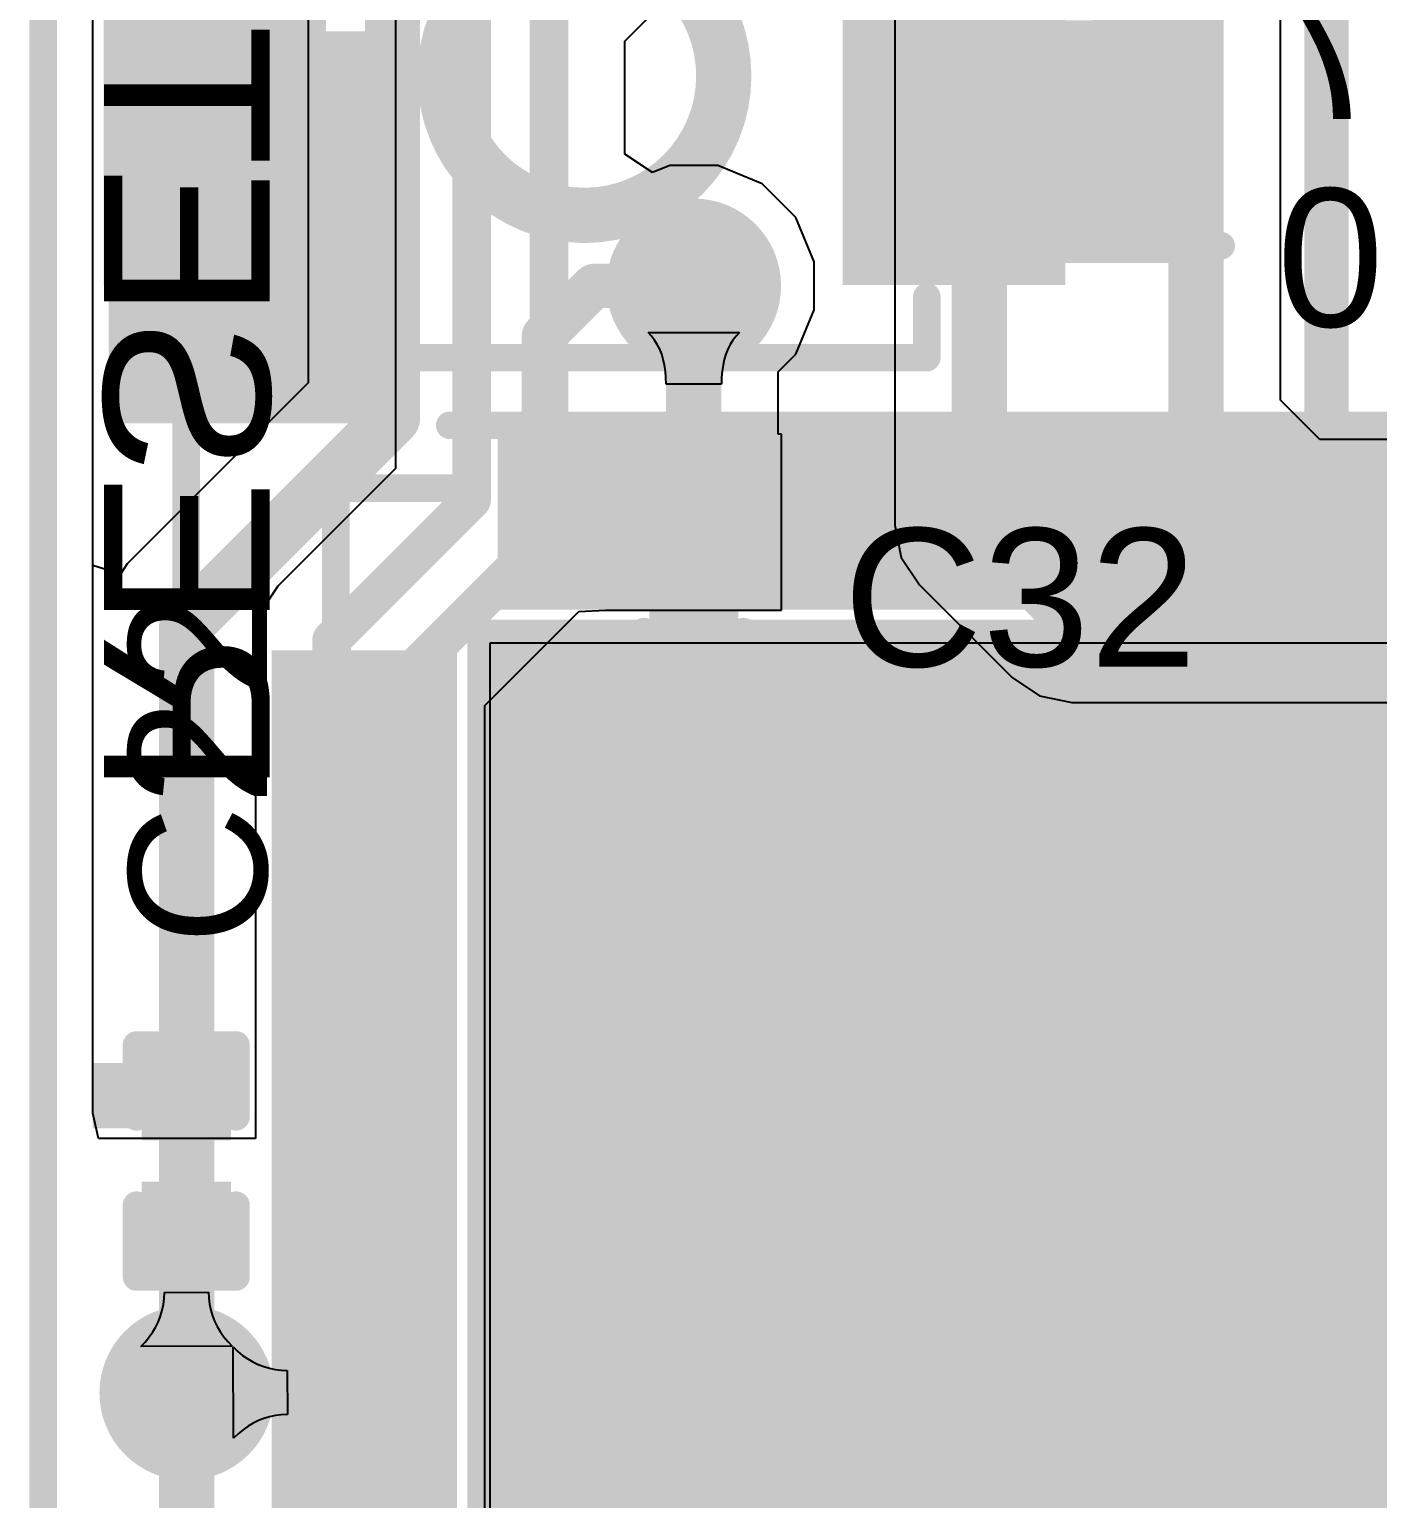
# Model space of a CAD drawing. Header units: millimetres. Extents: x -0.24 to 4.31, y 0 to 2.89.
# Drawn here: x -0.0025 to 0.2416, y 0.4435 to 0.7094 of the extents above; entities that cross this region are included whole.
import ezdxf

# ---------------------------------------------------------------- set-up
doc = ezdxf.new("R2010")
doc.units = ezdxf.units.MM
doc.header["$MEASUREMENT"] = 0
for name, color, linetype in [('BottomLayer', 5, 'Continuous'), ('BottomOverlay', 54, 'Continuous'), ('BottomPaste', 16, 'Continuous'), ('BottomSolder', 6, 'Continuous'), ('Mechanical2', 216, 'Continuous'), ('TopLayer', 1, 'Continuous'), ('TopOverlay', 2, 'Continuous'), ('TopPaste', 8, 'Continuous'), ('TopSolder', 216, 'Continuous'), ('ViaHoleLayer', 16, 'Continuous')]:
    doc.layers.add(name, color=color, linetype=linetype)
doc.styles.add('Arial', font='', dxfattribs={"height": 0.2})
doc.styles.get('Arial').set_extended_font_data('Arial')

# ---------------------------------------------------------------- blocks, each defined once
blk = doc.blocks.new('CAP_0201_1')
at = {"layer": 'TopLayer'}
for points in [[(-0.01772, 0.00591), (-0.00591, 0.00591), (-0.00591, -0.00591), (-0.01772, -0.00591)], [(0.00591, 0.00591), (0.01772, 0.00591), (0.01772, -0.00591), (0.00591, -0.00591)]]:
    blk.add_hatch(color=1, dxfattribs=at).paths.add_polyline_path(points)
at = {"layer": 'TopPaste'}
for points in [[(-0.01772, 0.00591), (-0.00591, 0.00591), (-0.00591, -0.00591), (-0.01772, -0.00591)], [(0.00591, 0.00591), (0.01772, 0.00591), (0.01772, -0.00591), (0.00591, -0.00591)]]:
    blk.add_hatch(color=8, dxfattribs=at).paths.add_polyline_path(points)
at = {"layer": 'TopSolder'}
for points in [[(-0.01988, 0.00807), (-0.00374, 0.00807), (-0.00374, -0.00807), (-0.01988, -0.00807)], [(0.00374, 0.00807), (0.01988, 0.00807), (0.01988, -0.00807), (0.00374, -0.00807)]]:
    blk.add_hatch(color=216, dxfattribs=at).paths.add_polyline_path(points)
at = {"layer": 'TopOverlay', "const_width": 0.005}
for points in [[(-0.021, 0.009), (-0.008, 0.009)], [(-0.021, 0.009), (-0.021, -0.009)], [(0.008, 0.009), (0.021, 0.009)], [(0.021, 0.009), (0.021, -0.009)], [(-0.021, -0.009), (-0.008, -0.009)], [(0.008, -0.009), (0.021, -0.009)]]:
    blk.add_lwpolyline(points, dxfattribs=at)
at = {"layer": 'TopOverlay', "const_width": 0.0025}
for points in [[(-0.02225, 0.009, 1), (-0.01975, 0.009, 1)], [(-0.02225, 0.009, 1), (-0.01975, 0.009, 1)], [(-0.00925, 0.009, 1), (-0.00675, 0.009, 1)], [(0.00675, 0.009, 1), (0.00925, 0.009, 1)], [(0.01975, 0.009, 1), (0.02225, 0.009, 1)], [(0.01975, 0.009, 1), (0.02225, 0.009, 1)], [(-0.02225, -0.009, 1), (-0.01975, -0.009, 1)], [(-0.02225, -0.009, 1), (-0.01975, -0.009, 1)], [(-0.00925, -0.009, 1), (-0.00675, -0.009, 1)], [(0.00675, -0.009, 1), (0.00925, -0.009, 1)], [(0.01975, -0.009, 1), (0.02225, -0.009, 1)], [(0.01975, -0.009, 1), (0.02225, -0.009, 1)]]:
    blk.add_lwpolyline(points, format="xyb", close=True, dxfattribs=at)
blk = doc.blocks.new('QFNWB_56__7_7__B_29')
at = {"layer": 'BottomLayer'}
for points in [[(-0.0437, 0.12205), (-0.0437, 0.14764), (-0.03504, 0.14764), (-0.03504, 0.12205)], [(-0.02795, 0.12205), (-0.02795, 0.14764), (-0.01929, 0.14764), (-0.01929, 0.12205)], [(-0.0122, 0.12205), (-0.0122, 0.14764), (-0.00354, 0.14764), (-0.00354, 0.12205)], [(0.00354, 0.12205), (0.00354, 0.14764), (0.0122, 0.14764), (0.0122, 0.12205)], [(0.01929, 0.12205), (0.01929, 0.14764), (0.02795, 0.14764), (0.02795, 0.12205)], [(0.03504, 0.12205), (0.03504, 0.14764), (0.0437, 0.14764), (0.0437, 0.12205)], [(0.05079, 0.12205), (0.05079, 0.14764), (0.05945, 0.14764), (0.05945, 0.12205)], [(0.06654, 0.12205), (0.06654, 0.14764), (0.0752, 0.14764), (0.0752, 0.12205)], [(0.08228, 0.12205), (0.08228, 0.14764), (0.09094, 0.14764), (0.09094, 0.12205)], [(0.09803, 0.12205), (0.09803, 0.14764), (0.10669, 0.14764), (0.10669, 0.12205)], [(0.1122, 0.1122), (0.1122, -0.1122), (-0.1122, -0.1122), (-0.1122, 0.1122)], [(0.12205, 0.10669), (0.14764, 0.10669), (0.14764, 0.09803), (0.12205, 0.09803)], [(0.12205, 0.09094), (0.14764, 0.09094), (0.14764, 0.08228), (0.12205, 0.08228)], [(0.12205, 0.0752), (0.14764, 0.0752), (0.14764, 0.06654), (0.12205, 0.06654)], [(0.12205, 0.05945), (0.14764, 0.05945), (0.14764, 0.05079), (0.12205, 0.05079)], [(0.12205, 0.0437), (0.14764, 0.0437), (0.14764, 0.03504), (0.12205, 0.03504)], [(0.12205, 0.02795), (0.14764, 0.02795), (0.14764, 0.01929), (0.12205, 0.01929)], [(0.12205, 0.0122), (0.14764, 0.0122), (0.14764, 0.00354), (0.12205, 0.00354)], [(0.12205, -0.00354), (0.14764, -0.00354), (0.14764, -0.0122), (0.12205, -0.0122)], [(0.12205, -0.01929), (0.14764, -0.01929), (0.14764, -0.02795), (0.12205, -0.02795)], [(0.12205, -0.03504), (0.14764, -0.03504), (0.14764, -0.0437), (0.12205, -0.0437)]]:
    blk.add_hatch(color=5, dxfattribs=at).paths.add_polyline_path(points)
at = {"layer": 'BottomPaste'}
for points in [[(-0.0437, 0.12205), (-0.0437, 0.14764), (-0.03504, 0.14764), (-0.03504, 0.12205)], [(-0.02795, 0.12205), (-0.02795, 0.14764), (-0.01929, 0.14764), (-0.01929, 0.12205)], [(-0.0122, 0.12205), (-0.0122, 0.14764), (-0.00354, 0.14764), (-0.00354, 0.12205)], [(0.00354, 0.12205), (0.00354, 0.14764), (0.0122, 0.14764), (0.0122, 0.12205)], [(0.01929, 0.12205), (0.01929, 0.14764), (0.02795, 0.14764), (0.02795, 0.12205)], [(0.03504, 0.12205), (0.03504, 0.14764), (0.0437, 0.14764), (0.0437, 0.12205)], [(0.05079, 0.12205), (0.05079, 0.14764), (0.05945, 0.14764), (0.05945, 0.12205)], [(0.06654, 0.12205), (0.06654, 0.14764), (0.0752, 0.14764), (0.0752, 0.12205)], [(0.08228, 0.12205), (0.08228, 0.14764), (0.09094, 0.14764), (0.09094, 0.12205)], [(0.09803, 0.12205), (0.09803, 0.14764), (0.10669, 0.14764), (0.10669, 0.12205)], [(0.1122, 0.1122), (0.1122, -0.1122), (-0.1122, -0.1122), (-0.1122, 0.1122)], [(0.12205, 0.10669), (0.14764, 0.10669), (0.14764, 0.09803), (0.12205, 0.09803)], [(0.12205, 0.09094), (0.14764, 0.09094), (0.14764, 0.08228), (0.12205, 0.08228)], [(0.12205, 0.0752), (0.14764, 0.0752), (0.14764, 0.06654), (0.12205, 0.06654)], [(0.12205, 0.05945), (0.14764, 0.05945), (0.14764, 0.05079), (0.12205, 0.05079)], [(0.12205, 0.0437), (0.14764, 0.0437), (0.14764, 0.03504), (0.12205, 0.03504)], [(0.12205, 0.02795), (0.14764, 0.02795), (0.14764, 0.01929), (0.12205, 0.01929)], [(0.12205, 0.0122), (0.14764, 0.0122), (0.14764, 0.00354), (0.12205, 0.00354)], [(0.12205, -0.00354), (0.14764, -0.00354), (0.14764, -0.0122), (0.12205, -0.0122)], [(0.12205, -0.01929), (0.14764, -0.01929), (0.14764, -0.02795), (0.12205, -0.02795)], [(0.12205, -0.03504), (0.14764, -0.03504), (0.14764, -0.0437), (0.12205, -0.0437)]]:
    blk.add_hatch(color=16, dxfattribs=at).paths.add_polyline_path(points)
at = {"layer": 'BottomSolder'}
for points in [[(-0.0477, 0.11805), (-0.0477, 0.15164), (-0.03104, 0.15164), (-0.03104, 0.11805)], [(-0.03195, 0.11805), (-0.03195, 0.15164), (-0.01529, 0.15164), (-0.01529, 0.11805)], [(-0.0162, 0.11805), (-0.0162, 0.15164), (0.00046, 0.15164), (0.00046, 0.11805)], [(-0.00046, 0.11805), (-0.00046, 0.15164), (0.0162, 0.15164), (0.0162, 0.11805)], [(0.01529, 0.11805), (0.01529, 0.15164), (0.03195, 0.15164), (0.03195, 0.11805)], [(0.03104, 0.11805), (0.03104, 0.15164), (0.0477, 0.15164), (0.0477, 0.11805)], [(0.04679, 0.11805), (0.04679, 0.15164), (0.06345, 0.15164), (0.06345, 0.11805)], [(0.06254, 0.11805), (0.06254, 0.15164), (0.0792, 0.15164), (0.0792, 0.11805)], [(0.07828, 0.11805), (0.07828, 0.15164), (0.09494, 0.15164), (0.09494, 0.11805)], [(0.09403, 0.11805), (0.09403, 0.15164), (0.11069, 0.15164), (0.11069, 0.11805)], [(0.1162, 0.1162), (0.1162, -0.1162), (-0.1162, -0.1162), (-0.1162, 0.1162)], [(0.11805, 0.11069), (0.15164, 0.11069), (0.15164, 0.09403), (0.11805, 0.09403)], [(0.11805, 0.09494), (0.15164, 0.09494), (0.15164, 0.07828), (0.11805, 0.07828)], [(0.11805, 0.0792), (0.15164, 0.0792), (0.15164, 0.06254), (0.11805, 0.06254)], [(0.11805, 0.06345), (0.15164, 0.06345), (0.15164, 0.04679), (0.11805, 0.04679)], [(0.11805, 0.0477), (0.15164, 0.0477), (0.15164, 0.03104), (0.11805, 0.03104)], [(0.11805, 0.03195), (0.15164, 0.03195), (0.15164, 0.01529), (0.11805, 0.01529)], [(0.11805, 0.0162), (0.15164, 0.0162), (0.15164, -0.00046), (0.11805, -0.00046)], [(0.11805, 0.00046), (0.15164, 0.00046), (0.15164, -0.0162), (0.11805, -0.0162)], [(0.11805, -0.01529), (0.15164, -0.01529), (0.15164, -0.03195), (0.11805, -0.03195)], [(0.11805, -0.03104), (0.15164, -0.03104), (0.15164, -0.0477), (0.11805, -0.0477)], [(0.11805, -0.04679), (0.15164, -0.04679), (0.15164, -0.06345), (0.11805, -0.06345)]]:
    blk.add_hatch(color=6, dxfattribs=at).paths.add_polyline_path(points)
at = {"layer": 'BottomOverlay', "const_width": 0.005}
for points in [[(0.115, 0.14), (0.14, 0.14)], [(0.14, 0.14), (0.14, 0.116)]]:
    blk.add_lwpolyline(points, dxfattribs=at)
at = {"layer": 'BottomOverlay', "const_width": 0.0025}
for points in [[(0.11375, 0.14, 1), (0.11625, 0.14, 1)], [(0.13875, 0.14, 1), (0.14125, 0.14, 1)], [(0.13875, 0.14, 1), (0.14125, 0.14, 1)], [(0.13875, 0.116, 1), (0.14125, 0.116, 1)]]:
    blk.add_lwpolyline(points, format="xyb", close=True, dxfattribs=at)
blk = doc.blocks.new('B3U_1000P_B_39')
at = {"layer": 'BottomLayer'}
for points in [[(-0.08307, 0.03386), (-0.05079, 0.03386), (-0.05079, -0.03386), (-0.08307, -0.03386)], [(0.05079, 0.03386), (0.08307, 0.03386), (0.08307, -0.03386), (0.05079, -0.03386)]]:
    blk.add_hatch(color=5, dxfattribs=at).paths.add_polyline_path(points)
at = {"layer": 'BottomPaste'}
for points in [[(-0.08307, 0.03386), (-0.05079, 0.03386), (-0.05079, -0.03386), (-0.08307, -0.03386)], [(0.05079, 0.03386), (0.08307, 0.03386), (0.08307, -0.03386), (0.05079, -0.03386)]]:
    blk.add_hatch(color=16, dxfattribs=at).paths.add_polyline_path(points)
at = {"layer": 'BottomSolder'}
for points in [[(-0.08707, 0.03786), (-0.04679, 0.03786), (-0.04679, -0.03786), (-0.08707, -0.03786)], [(0.04679, 0.03786), (0.08707, 0.03786), (0.08707, -0.03786), (0.04679, -0.03786)]]:
    blk.add_hatch(color=6, dxfattribs=at).paths.add_polyline_path(points)
at = {"layer": 'BottomOverlay', "const_width": 0.005}
for points in [[(-0.062, 0.051), (0.062, 0.051)], [(-0.062, 0.04), (-0.062, 0.051)], [(0.062, 0.04), (0.062, 0.051)], [(-0.062, -0.051), (-0.062, -0.04)], [(0.062, -0.051), (0.062, -0.04)], [(-0.062, -0.051), (0.062, -0.051)]]:
    blk.add_lwpolyline(points, dxfattribs=at)
at = {"layer": 'BottomOverlay'}
for points, const_width in [([(-0.06325, 0.051, 1), (-0.06075, 0.051, 1)], 0.0025), ([(-0.06325, 0.051, 1), (-0.06075, 0.051, 1)], 0.0025), ([(0.06075, 0.051, 1), (0.06325, 0.051, 1)], 0.0025), ([(0.06075, 0.051, 1), (0.06325, 0.051, 1)], 0.0025), ([(-0.06325, 0.04, 1), (-0.06075, 0.04, 1)], 0.0025), ([(0.06075, 0.04, 1), (0.06325, 0.04, 1)], 0.0025), ([(0.02524, 0, 1), (-0.02524, 0, 1)], 0.01), ([(-0.02774, 0, 1), (-0.02274, 0, 1)], 0.005), ([(0.02274, 0, 1), (0.02774, 0, 1)], 0.005), ([(-0.06325, -0.04, 1), (-0.06075, -0.04, 1)], 0.0025), ([(0.06075, -0.04, 1), (0.06325, -0.04, 1)], 0.0025), ([(-0.06325, -0.051, 1), (-0.06075, -0.051, 1)], 0.0025), ([(-0.06325, -0.051, 1), (-0.06075, -0.051, 1)], 0.0025), ([(0.06075, -0.051, 1), (0.06325, -0.051, 1)], 0.0025), ([(0.06075, -0.051, 1), (0.06325, -0.051, 1)], 0.0025)]:
    blk.add_lwpolyline(points, format="xyb", close=True, dxfattribs=dict(at, const_width=const_width))
blk = doc.blocks.new('V________T______57')
at = {"layer": 'TopLayer'}
blk.add_hatch(color=1, dxfattribs=at).paths.add_polyline_path([(0.12598, 0.0812), (0.17323, 0.0812), (0.17323, 0.01821), (0.12598, 0.01821)])
at = {"layer": 'TopPaste'}
blk.add_hatch(color=8, dxfattribs=at).paths.add_polyline_path([(0.12598, 0.0812), (0.17323, 0.0812), (0.17323, 0.01821), (0.12598, 0.01821)])
at = {"layer": 'TopSolder'}
blk.add_hatch(color=216, dxfattribs=at).paths.add_polyline_path([(0.12198, 0.0852), (0.17723, 0.0852), (0.17723, 0.01421), (0.12198, 0.01421)])
at = {"layer": 'TopOverlay', "const_width": 0.005}
blk.add_lwpolyline([(0.11544, 0.08556), (-0.11356, 0.08556)], dxfattribs=at)
at = {"layer": 'TopOverlay', "const_width": 0.0025}
blk.add_lwpolyline([(0.11419, 0.08556, 1), (0.11669, 0.08556, 1)], format="xyb", close=True, dxfattribs=at)
blk = doc.blocks.new('CAP_0201_64')
at = {"layer": 'TopLayer'}
for points in [[(-0.01772, 0.00591), (-0.00591, 0.00591), (-0.00591, -0.00591), (-0.01772, -0.00591)], [(0.00591, 0.00591), (0.01772, 0.00591), (0.01772, -0.00591), (0.00591, -0.00591)]]:
    blk.add_hatch(color=1, dxfattribs=at).paths.add_polyline_path(points)
at = {"layer": 'TopPaste'}
for points in [[(-0.01772, 0.00591), (-0.00591, 0.00591), (-0.00591, -0.00591), (-0.01772, -0.00591)], [(0.00591, 0.00591), (0.01772, 0.00591), (0.01772, -0.00591), (0.00591, -0.00591)]]:
    blk.add_hatch(color=8, dxfattribs=at).paths.add_polyline_path(points)
at = {"layer": 'TopSolder'}
for points in [[(-0.01988, 0.00807), (-0.00374, 0.00807), (-0.00374, -0.00807), (-0.01988, -0.00807)], [(0.00374, 0.00807), (0.01988, 0.00807), (0.01988, -0.00807), (0.00374, -0.00807)]]:
    blk.add_hatch(color=216, dxfattribs=at).paths.add_polyline_path(points)
at = {"layer": 'TopOverlay', "const_width": 0.005}
for points in [[(-0.021, -0.009), (-0.021, 0.009)], [(-0.008, 0.009), (-0.021, 0.009)], [(0.021, 0.009), (0.008, 0.009)], [(0.021, -0.009), (0.021, 0.009)], [(-0.008, -0.009), (-0.021, -0.009)], [(0.021, -0.009), (0.008, -0.009)]]:
    blk.add_lwpolyline(points, dxfattribs=at)
at = {"layer": 'TopOverlay', "const_width": 0.0025}
for points in [[(-0.02225, 0.009, 1), (-0.01975, 0.009, 1)], [(-0.02225, 0.009, 1), (-0.01975, 0.009, 1)], [(-0.00925, 0.009, 1), (-0.00675, 0.009, 1)], [(0.00675, 0.009, 1), (0.00925, 0.009, 1)], [(0.01975, 0.009, 1), (0.02225, 0.009, 1)], [(0.01975, 0.009, 1), (0.02225, 0.009, 1)], [(-0.02225, -0.009, 1), (-0.01975, -0.009, 1)], [(-0.02225, -0.009, 1), (-0.01975, -0.009, 1)], [(-0.00925, -0.009, 1), (-0.00675, -0.009, 1)], [(0.00675, -0.009, 1), (0.00925, -0.009, 1)], [(0.01975, -0.009, 1), (0.02225, -0.009, 1)], [(0.01975, -0.009, 1), (0.02225, -0.009, 1)]]:
    blk.add_lwpolyline(points, format="xyb", close=True, dxfattribs=at)
blk = doc.blocks.new('CAP_0201_B_65')
at = {"layer": 'BottomLayer'}
for points in [[(-0.01772, 0.00591), (-0.00591, 0.00591), (-0.00591, -0.00591), (-0.01772, -0.00591)], [(0.00591, 0.00591), (0.01772, 0.00591), (0.01772, -0.00591), (0.00591, -0.00591)]]:
    blk.add_hatch(color=5, dxfattribs=at).paths.add_polyline_path(points)
at = {"layer": 'BottomPaste'}
for points in [[(-0.01772, 0.00591), (-0.00591, 0.00591), (-0.00591, -0.00591), (-0.01772, -0.00591)], [(0.00591, 0.00591), (0.01772, 0.00591), (0.01772, -0.00591), (0.00591, -0.00591)]]:
    blk.add_hatch(color=16, dxfattribs=at).paths.add_polyline_path(points)
at = {"layer": 'BottomSolder'}
for points in [[(-0.01988, 0.00807), (-0.00374, 0.00807), (-0.00374, -0.00807), (-0.01988, -0.00807)], [(0.00374, 0.00807), (0.01988, 0.00807), (0.01988, -0.00807), (0.00374, -0.00807)]]:
    blk.add_hatch(color=6, dxfattribs=at).paths.add_polyline_path(points)
at = {"layer": 'BottomOverlay', "const_width": 0.005}
for points in [[(-0.008, 0.009), (-0.021, 0.009)], [(-0.021, -0.009), (-0.021, 0.009)], [(0.021, 0.009), (0.008, 0.009)], [(0.021, -0.009), (0.021, 0.009)], [(-0.008, -0.009), (-0.021, -0.009)], [(0.021, -0.009), (0.008, -0.009)]]:
    blk.add_lwpolyline(points, dxfattribs=at)
at = {"layer": 'BottomOverlay', "const_width": 0.0025}
for points in [[(-0.02225, 0.009, 1), (-0.01975, 0.009, 1)], [(-0.02225, 0.009, 1), (-0.01975, 0.009, 1)], [(-0.00925, 0.009, 1), (-0.00675, 0.009, 1)], [(0.00675, 0.009, 1), (0.00925, 0.009, 1)], [(0.01975, 0.009, 1), (0.02225, 0.009, 1)], [(0.01975, 0.009, 1), (0.02225, 0.009, 1)], [(-0.02225, -0.009, 1), (-0.01975, -0.009, 1)], [(-0.02225, -0.009, 1), (-0.01975, -0.009, 1)], [(-0.00925, -0.009, 1), (-0.00675, -0.009, 1)], [(0.00675, -0.009, 1), (0.00925, -0.009, 1)], [(0.01975, -0.009, 1), (0.02225, -0.009, 1)], [(0.01975, -0.009, 1), (0.02225, -0.009, 1)]]:
    blk.add_lwpolyline(points, format="xyb", close=True, dxfattribs=at)

msp = doc.modelspace()

# ---------------------------------------------------------------- hatches: boundary and pattern name
at = {"layer": 'BottomLayer'}
msp.add_hatch(color=5, dxfattribs=at).paths.add_polyline_path([(0.14879, 0.66714), (0.20635, 0.66714), (0.20635, 0.71109), (0.14879, 0.71109)])
h = msp.add_hatch(color=5, dxfattribs=at)
edge = h.paths.add_edge_path()
edge.add_arc((0.1178, 0.663), 0.01181, 0, 360)
h = msp.add_hatch(color=5, dxfattribs=at)
edge = h.paths.add_edge_path()
edge.add_arc((0.12473, 0.557), 0.01181, 0, 360)
h = msp.add_hatch(color=5, dxfattribs=at)
edge = h.paths.add_edge_path()
edge.add_arc((0.17112, 0.557), 0.01181, 0, 360)
h = msp.add_hatch(color=5, dxfattribs=at)
edge = h.paths.add_edge_path()
edge.add_arc((0.21752, 0.557), 0.01181, 0, 360)
h = msp.add_hatch(color=5, dxfattribs=at)
edge = h.paths.add_edge_path()
edge.add_arc((0.12473, 0.511), 0.01181, 0, 360)
h = msp.add_hatch(color=5, dxfattribs=at)
edge = h.paths.add_edge_path()
edge.add_arc((0.17112, 0.511), 0.01181, 0, 360)
h = msp.add_hatch(color=5, dxfattribs=at)
edge = h.paths.add_edge_path()
edge.add_arc((0.21752, 0.511), 0.01181, 0, 360)
h = msp.add_hatch(color=5, dxfattribs=at)
edge = h.paths.add_edge_path()
edge.add_arc((0.12473, 0.465), 0.01181, 0, 360)
h = msp.add_hatch(color=5, dxfattribs=at)
edge = h.paths.add_edge_path()
edge.add_arc((0.17112, 0.465), 0.01181, 0, 360)
h = msp.add_hatch(color=5, dxfattribs=at)
edge = h.paths.add_edge_path()
edge.add_arc((0.21752, 0.465), 0.01181, 0, 360)
h = msp.add_hatch(color=5, dxfattribs=at)
edge = h.paths.add_edge_path()
edge.add_arc((0.026, 0.4626), 0.01181, 0, 360)
at = {"layer": 'BottomSolder'}
h = msp.add_hatch(color=6, dxfattribs=at)
edge = h.paths.add_edge_path()
edge.add_arc((0.1178, 0.663), 0.01581, 0, 360)
h = msp.add_hatch(color=6, dxfattribs=at)
edge = h.paths.add_edge_path()
edge.add_arc((0.12473, 0.557), 0.01581, 0, 360)
h = msp.add_hatch(color=6, dxfattribs=at)
edge = h.paths.add_edge_path()
edge.add_arc((0.17112, 0.557), 0.01581, 0, 360)
h = msp.add_hatch(color=6, dxfattribs=at)
edge = h.paths.add_edge_path()
edge.add_arc((0.21752, 0.557), 0.01581, 0, 360)
h = msp.add_hatch(color=6, dxfattribs=at)
edge = h.paths.add_edge_path()
edge.add_arc((0.12473, 0.511), 0.01581, 0, 360)
h = msp.add_hatch(color=6, dxfattribs=at)
edge = h.paths.add_edge_path()
edge.add_arc((0.17112, 0.511), 0.01581, 0, 360)
h = msp.add_hatch(color=6, dxfattribs=at)
edge = h.paths.add_edge_path()
edge.add_arc((0.21752, 0.511), 0.01581, 0, 360)
h = msp.add_hatch(color=6, dxfattribs=at)
edge = h.paths.add_edge_path()
edge.add_arc((0.12473, 0.465), 0.01581, 0, 360)
h = msp.add_hatch(color=6, dxfattribs=at)
edge = h.paths.add_edge_path()
edge.add_arc((0.17112, 0.465), 0.01581, 0, 360)
h = msp.add_hatch(color=6, dxfattribs=at)
edge = h.paths.add_edge_path()
edge.add_arc((0.21752, 0.465), 0.01581, 0, 360)
h = msp.add_hatch(color=6, dxfattribs=at)
edge = h.paths.add_edge_path()
edge.add_arc((0.026, 0.4626), 0.01581, 0, 360)
at = {"layer": 'TopLayer'}
h = msp.add_hatch(color=1, dxfattribs=at)
edge = h.paths.add_edge_path()
edge.add_arc((0.1178, 0.663), 0.01181, 0, 360)
for points in [[(0.1119, 0.571), (0.12371, 0.571), (0.12371, 0.6025), (0.1119, 0.6025)], [(0.1, 0.391), (0.288, 0.391), (0.288, 0.58), (0.1, 0.58)], [(0.00894, 0.51049), (0.03337, 0.51049), (0.03337, 0.5223), (0.00894, 0.5223)]]:
    msp.add_hatch(color=1, dxfattribs=at).paths.add_polyline_path(points)
h = msp.add_hatch(color=1, dxfattribs=at)
edge = h.paths.add_edge_path()
edge.add_arc((0.12473, 0.557), 0.01181, 0, 360)
h = msp.add_hatch(color=1, dxfattribs=at)
edge = h.paths.add_edge_path()
edge.add_arc((0.17112, 0.557), 0.01181, 0, 360)
h = msp.add_hatch(color=1, dxfattribs=at)
edge = h.paths.add_edge_path()
edge.add_arc((0.21752, 0.557), 0.01181, 0, 360)
h = msp.add_hatch(color=1, dxfattribs=at)
edge = h.paths.add_edge_path()
edge.add_arc((0.12473, 0.511), 0.01181, 0, 360)
h = msp.add_hatch(color=1, dxfattribs=at)
edge = h.paths.add_edge_path()
edge.add_arc((0.17112, 0.511), 0.01181, 0, 360)
h = msp.add_hatch(color=1, dxfattribs=at)
edge = h.paths.add_edge_path()
edge.add_arc((0.21752, 0.511), 0.01181, 0, 360)
h = msp.add_hatch(color=1, dxfattribs=at)
edge = h.paths.add_edge_path()
edge.add_arc((0.12473, 0.465), 0.01181, 0, 360)
h = msp.add_hatch(color=1, dxfattribs=at)
edge = h.paths.add_edge_path()
edge.add_arc((0.17112, 0.465), 0.01181, 0, 360)
h = msp.add_hatch(color=1, dxfattribs=at)
edge = h.paths.add_edge_path()
edge.add_arc((0.21752, 0.465), 0.01181, 0, 360)
h = msp.add_hatch(color=1, dxfattribs=at)
edge = h.paths.add_edge_path()
edge.add_arc((0.026, 0.4626), 0.01181, 0, 360)
at = {"layer": 'TopSolder'}
h = msp.add_hatch(color=216, dxfattribs=at)
edge = h.paths.add_edge_path()
edge.add_arc((0.1178, 0.663), 0.01581, 0, 360)
h = msp.add_hatch(color=216, dxfattribs=at)
edge = h.paths.add_edge_path()
edge.add_arc((0.12473, 0.557), 0.01581, 0, 360)
h = msp.add_hatch(color=216, dxfattribs=at)
edge = h.paths.add_edge_path()
edge.add_arc((0.17112, 0.557), 0.01581, 0, 360)
h = msp.add_hatch(color=216, dxfattribs=at)
edge = h.paths.add_edge_path()
edge.add_arc((0.21752, 0.557), 0.01581, 0, 360)
h = msp.add_hatch(color=216, dxfattribs=at)
edge = h.paths.add_edge_path()
edge.add_arc((0.12473, 0.511), 0.01581, 0, 360)
h = msp.add_hatch(color=216, dxfattribs=at)
edge = h.paths.add_edge_path()
edge.add_arc((0.17112, 0.511), 0.01581, 0, 360)
h = msp.add_hatch(color=216, dxfattribs=at)
edge = h.paths.add_edge_path()
edge.add_arc((0.21752, 0.511), 0.01581, 0, 360)
h = msp.add_hatch(color=216, dxfattribs=at)
edge = h.paths.add_edge_path()
edge.add_arc((0.12473, 0.465), 0.01581, 0, 360)
h = msp.add_hatch(color=216, dxfattribs=at)
edge = h.paths.add_edge_path()
edge.add_arc((0.17112, 0.465), 0.01581, 0, 360)
h = msp.add_hatch(color=216, dxfattribs=at)
edge = h.paths.add_edge_path()
edge.add_arc((0.21752, 0.465), 0.01581, 0, 360)
h = msp.add_hatch(color=216, dxfattribs=at)
edge = h.paths.add_edge_path()
edge.add_arc((0.026, 0.4626), 0.01581, 0, 360)
at = {"layer": 'ViaHoleLayer'}
h = msp.add_hatch(color=16, dxfattribs=at)
edge = h.paths.add_edge_path()
edge.add_arc((0.1178, 0.663), 0.00591, 0, 360)
h = msp.add_hatch(color=16, dxfattribs=at)
edge = h.paths.add_edge_path()
edge.add_arc((0.12473, 0.557), 0.00591, 0, 360)
h = msp.add_hatch(color=16, dxfattribs=at)
edge = h.paths.add_edge_path()
edge.add_arc((0.17112, 0.557), 0.00591, 0, 360)
h = msp.add_hatch(color=16, dxfattribs=at)
edge = h.paths.add_edge_path()
edge.add_arc((0.21752, 0.557), 0.00591, 0, 360)
h = msp.add_hatch(color=16, dxfattribs=at)
edge = h.paths.add_edge_path()
edge.add_arc((0.12473, 0.511), 0.00591, 0, 360)
h = msp.add_hatch(color=16, dxfattribs=at)
edge = h.paths.add_edge_path()
edge.add_arc((0.17112, 0.511), 0.00591, 0, 360)
h = msp.add_hatch(color=16, dxfattribs=at)
edge = h.paths.add_edge_path()
edge.add_arc((0.21752, 0.511), 0.00591, 0, 360)
h = msp.add_hatch(color=16, dxfattribs=at)
edge = h.paths.add_edge_path()
edge.add_arc((0.12473, 0.465), 0.00591, 0, 360)
h = msp.add_hatch(color=16, dxfattribs=at)
edge = h.paths.add_edge_path()
edge.add_arc((0.17112, 0.465), 0.00591, 0, 360)
h = msp.add_hatch(color=16, dxfattribs=at)
edge = h.paths.add_edge_path()
edge.add_arc((0.21752, 0.465), 0.00591, 0, 360)
h = msp.add_hatch(color=16, dxfattribs=at)
edge = h.paths.add_edge_path()
edge.add_arc((0.026, 0.4626), 0.00591, 0, 360)

# ---------------------------------------------------------------- linework, layer by layer
at = {"layer": 'BottomLayer'}
for p, q in [((0.00897, 0.61236), (0.00897, 0.87393)), ((0.04797, 0.87393), (0.04797, 0.64544)), ((0.04797, 0.64544), (0.01519, 0.61266)), ((0.01397, 0.61084), (0.00897, 0.61236)), ((0.01519, 0.61266), (0.01397, 0.61084)), ((0.08095, 0.57439), (0.08095, 0.59841)), ((0.08095, 0.59841), (0.30505, 0.59841)), ((0.08095, 0.55865), (0.08095, 0.57439)), ((0.08095, 0.5429), (0.08095, 0.55865)), ((0.08095, 0.52715), (0.08095, 0.5429)), ((0.08095, 0.5114), (0.08095, 0.52715)), ((0.08095, 0.49565), (0.08095, 0.5114)), ((0.08095, 0.47991), (0.08095, 0.49565)), ((0.08095, 0.46416), (0.08095, 0.47991)), ((0.03448, 0.45438), (0.03438, 0.47092)), ((0.03438, 0.47092), (0.03524, 0.47011)), ((0.03524, 0.47011), (0.03612, 0.46939)), ((0.03612, 0.46939), (0.03704, 0.46875)), ((0.03704, 0.46875), (0.03797, 0.4682)), ((0.03797, 0.4682), (0.03894, 0.46773)), ((0.03894, 0.46773), (0.03993, 0.46735)), ((0.03993, 0.46735), (0.04095, 0.46705)), ((0.04095, 0.46705), (0.042, 0.46684)), ((0.042, 0.46684), (0.04307, 0.46671)), ((0.04307, 0.46671), (0.04417, 0.46667)), ((0.04417, 0.46667), (0.04423, 0.45867)), ((0.08095, 0.44841), (0.08095, 0.46416)), ((0.039, 0.4576), (0.03804, 0.45713)), ((0.03998, 0.45798), (0.039, 0.4576)), ((0.041, 0.45828), (0.03998, 0.45798)), ((0.04205, 0.4585), (0.041, 0.45828)), ((0.04312, 0.45863), (0.04205, 0.4585)), ((0.04423, 0.45867), (0.04312, 0.45863)), ((0.03533, 0.4552), (0.03448, 0.45438)), ((0.0362, 0.45593), (0.03533, 0.4552)), ((0.03711, 0.45657), (0.0362, 0.45593)), ((0.03804, 0.45713), (0.03711, 0.45657)), ((0.08095, 0.43266), (0.08095, 0.44841))]:
    msp.add_line(p, q, dxfattribs=at)
for points, const_width in [([(0.06326, 0.63911), (0.06326, 0.89574)], 0.01), ([(0.23237, 0.62121), (0.23237, 0.77623)], 0.008), ([(0.09064, 0.6539), (0.09974, 0.663)], 0.008), ([(0.09974, 0.663), (0.1178, 0.663)], 0.008), ([(0.09064, 0.62121), (0.09064, 0.6539)], 0.008), ([(0.026, 0.60184), (0.06326, 0.63911)], 0.01), ([(0.026, 0.46267), (0.026, 0.60184)], 0.01), ([(0.1074, 0.57196), (0.11877, 0.57196)], 0.008), ([(0.026, 0.4626), (0.026, 0.46267)], 0.01), ([(0.026, 0.31831), (0.026, 0.4626)], 0.01), ([(0.026, 0.46267), (0.05809, 0.46267)], 0.008)]:
    msp.add_lwpolyline(points, dxfattribs=dict(at, const_width=const_width))
for points, const_width in [([(0.09774, 0.663, 1), (0.10174, 0.663, 1)], 0.004), ([(0.09774, 0.663, 1), (0.10174, 0.663, 1)], 0.004), ([(0.1158, 0.663, 1), (0.1198, 0.663, 1)], 0.004), ([(0.08864, 0.6539, 1), (0.09264, 0.6539, 1)], 0.004), ([(0.08864, 0.6539, 1), (0.09264, 0.6539, 1)], 0.004), ([(0.06076, 0.63911, 1), (0.06576, 0.63911, 1)], 0.005), ([(0.06076, 0.63911, 1), (0.06576, 0.63911, 1)], 0.005), ([(0.08864, 0.62121, 1), (0.09264, 0.62121, 1)], 0.004), ([(0.23037, 0.62121, 1), (0.23437, 0.62121, 1)], 0.004), ([(0.0235, 0.60184, 1), (0.0285, 0.60184, 1)], 0.005), ([(0.0235, 0.60184, 1), (0.0285, 0.60184, 1)], 0.005), ([(0.1054, 0.57196, 1), (0.1094, 0.57196, 1)], 0.004), ([(0.11677, 0.57196, 1), (0.12077, 0.57196, 1)], 0.004), ([(0.0235, 0.46267, 1), (0.0285, 0.46267, 1)], 0.005), ([(0.0235, 0.46267, 1), (0.0285, 0.46267, 1)], 0.005), ([(0.0235, 0.4626, 1), (0.0285, 0.4626, 1)], 0.005), ([(0.0235, 0.4626, 1), (0.0285, 0.4626, 1)], 0.005), ([(0.024, 0.46267, 1), (0.028, 0.46267, 1)], 0.004), ([(0.05609, 0.46267, 1), (0.06009, 0.46267, 1)], 0.004)]:
    msp.add_lwpolyline(points, format="xyb", close=True, dxfattribs=dict(at, const_width=const_width))
at = {"layer": 'BottomOverlay', "const_width": 0.005}
for points in [[(0.20045, 0.67497), (0.20045, 0.696)], [(0.20045, 0.67497), (0.20515, 0.67027)], [(0.20515, 0.67027), (0.21329, 0.67027)]]:
    msp.add_lwpolyline(points, dxfattribs=at)
at = {"layer": 'BottomOverlay', "const_width": 0.0025}
for points in [[(0.1992, 0.696, 1), (0.2017, 0.696, 1)], [(0.1992, 0.67497, 1), (0.2017, 0.67497, 1)], [(0.1992, 0.67497, 1), (0.2017, 0.67497, 1)], [(0.2039, 0.67027, 1), (0.2064, 0.67027, 1)], [(0.2039, 0.67027, 1), (0.2064, 0.67027, 1)], [(0.21204, 0.67027, 1), (0.21454, 0.67027, 1)]]:
    msp.add_lwpolyline(points, format="xyb", close=True, dxfattribs=at)
at = {"layer": 'Mechanical2', "const_width": 0.005}
msp.add_lwpolyline([(0, 0), (0, 1.37795)], dxfattribs=at)
at = {"layer": 'TopLayer'}
for p, q in [((0.00897, 0.51325), (0.00897, 0.87393)), ((0.10533, 0.70729), (0.12956, 0.73152)), ((0.15419, 0.73152), (0.15419, 0.61968)), ((0.22404, 0.64232), (0.22404, 0.73152)), ((0.0638, 0.71879), (0.0638, 0.62996)), ((0.10533, 0.68685), (0.10533, 0.70729)), ((0.11033, 0.68351), (0.10533, 0.68685)), ((0.11347, 0.68481), (0.11033, 0.68351)), ((0.12214, 0.68481), (0.11347, 0.68481)), ((0.13016, 0.68149), (0.12214, 0.68481)), ((0.13629, 0.67535), (0.13016, 0.68149)), ((0.13962, 0.66734), (0.13629, 0.67535)), ((0.13962, 0.65866), (0.13962, 0.66734)), ((0.13629, 0.65065), (0.13962, 0.65866)), ((0.11016, 0.6539), (0.10954, 0.65457)), ((0.10954, 0.65457), (0.12607, 0.65457)), ((0.12607, 0.65457), (0.12545, 0.6539)), ((0.11071, 0.65317), (0.11016, 0.6539)), ((0.1112, 0.65238), (0.11071, 0.65317)), ((0.11163, 0.65153), (0.1112, 0.65238)), ((0.12441, 0.65238), (0.12398, 0.65153)), ((0.1249, 0.65317), (0.12441, 0.65238)), ((0.12545, 0.6539), (0.1249, 0.65317)), ((0.11199, 0.65063), (0.11163, 0.65153)), ((0.11228, 0.64966), (0.11199, 0.65063)), ((0.11251, 0.64864), (0.11228, 0.64966)), ((0.12333, 0.64966), (0.1231, 0.64864)), ((0.12362, 0.65063), (0.12333, 0.64966)), ((0.12398, 0.65153), (0.12362, 0.65063)), ((0.1331, 0.64745), (0.13629, 0.65065)), ((0.11267, 0.64755), (0.11251, 0.64864)), ((0.11277, 0.64641), (0.11267, 0.64755)), ((0.1128, 0.64521), (0.11277, 0.64641)), ((0.12284, 0.64641), (0.1228, 0.64521)), ((0.12293, 0.64755), (0.12284, 0.64641)), ((0.1231, 0.64864), (0.12293, 0.64755)), ((0.1331, 0.63613), (0.1331, 0.64745)), ((0.1228, 0.64521), (0.1128, 0.64521)), ((0.23117, 0.63519), (0.22404, 0.64232)), ((0.13371, 0.63613), (0.1331, 0.63613)), ((0.13371, 0.60432), (0.13371, 0.63613)), ((0.42364, 0.63519), (0.23117, 0.63519)), ((0.0638, 0.62996), (0.0425, 0.60866)), ((0.15419, 0.61968), (0.15536, 0.61382)), ((0.15536, 0.61382), (0.15867, 0.60886)), ((0.0425, 0.60866), (0.03952, 0.60419)), ((0.15867, 0.60886), (0.17545, 0.59208)), ((0.03952, 0.60419), (0.03847, 0.59892)), ((0.08, 0.58705), (0.09701, 0.60405)), ((0.09701, 0.60405), (0.1019, 0.60432)), ((0.1019, 0.60432), (0.1019, 0.60432)), ((0.1019, 0.60432), (0.1019, 0.60432)), ((0.1019, 0.60432), (0.13371, 0.60432)), ((0.03847, 0.59892), (0.03847, 0.50868)), ((0.17545, 0.59208), (0.18042, 0.58876)), ((0.18042, 0.58876), (0.18627, 0.5876)), ((0.08, 0.36962), (0.08, 0.58705)), ((0.18627, 0.5876), (0.3926, 0.5876)), ((0.01001, 0.50868), (0.00897, 0.51325)), ((0.03847, 0.50868), (0.01001, 0.50868)), ((0.02177, 0.4786), (0.0219, 0.47967)), ((0.0219, 0.47967), (0.02194, 0.48078)), ((0.02194, 0.48078), (0.02994, 0.48082)), ((0.02994, 0.48082), (0.02998, 0.47972)), ((0.02998, 0.47972), (0.03011, 0.47864)), ((0.02088, 0.47554), (0.02126, 0.47653)), ((0.02126, 0.47653), (0.02156, 0.47755)), ((0.02156, 0.47755), (0.02177, 0.4786)), ((0.03011, 0.47864), (0.03033, 0.4776)), ((0.03033, 0.4776), (0.03063, 0.47658)), ((0.03063, 0.47658), (0.03101, 0.47559)), ((0.01922, 0.47273), (0.01986, 0.47364)), ((0.01986, 0.47364), (0.02041, 0.47458)), ((0.02041, 0.47458), (0.02088, 0.47554)), ((0.03101, 0.47559), (0.03148, 0.47463)), ((0.03148, 0.47463), (0.03204, 0.4737)), ((0.03204, 0.4737), (0.03268, 0.4728)), ((0.01769, 0.47099), (0.0185, 0.47185)), ((0.03422, 0.47108), (0.01769, 0.47099)), ((0.0185, 0.47185), (0.01922, 0.47273)), ((0.03268, 0.4728), (0.03341, 0.47192)), ((0.03341, 0.47192), (0.03422, 0.47108))]:
    msp.add_line(p, q, dxfattribs=at)
for points, const_width in [([(0.16949, 0.61968), (0.16949, 0.77291)], 0.01), ([(0.20875, 0.63598), (0.20875, 0.77302)], 0.01), ([(0.07757, 0.62425), (0.07757, 0.71879)], 0.007), ([(0.09157, 0.61808), (0.09157, 0.71299)], 0.007), ([(0.02591, 0.66006), (0.03946, 0.67361)], 0.005), ([(0.1178, 0.62022), (0.1178, 0.663)], 0.01), ([(0.02591, 0.51639), (0.02591, 0.66006)], 0.005), ([(0.20875, 0.63598), (0.22484, 0.61989)], 0.01), ([(0.05223, 0.59892), (0.07757, 0.62425)], 0.007), ([(0.16949, 0.61968), (0.18627, 0.60289)], 0.01), ([(0.22484, 0.61989), (0.42364, 0.61989)], 0.01), ([(0.06624, 0.59275), (0.09157, 0.61808)], 0.007), ([(0.18627, 0.60289), (0.39893, 0.60289)], 0.01), ([(0.05223, 0.33265), (0.05223, 0.59892)], 0.007), ([(0.1178, 0.57293), (0.1178, 0.5966)], 0.005), ([(0.06624, 0.33845), (0.06624, 0.59275)], 0.007), ([(0.1178, 0.57293), (0.11973, 0.571)], 0.005), ([(0.02594, 0.46266), (0.02594, 0.49274)], 0.008), ([(0.02591, 0.49277), (0.02594, 0.49274)], 0.005), ([(0.02594, 0.46266), (0.026, 0.4626)], 0.005)]:
    msp.add_lwpolyline(points, dxfattribs=dict(at, const_width=const_width))
for points, const_width in [([(0.03821, 0.67361, 1), (0.04071, 0.67361, 1)], 0.0025), ([(0.1153, 0.663, 1), (0.1203, 0.663, 1)], 0.005), ([(0.02466, 0.66006, 1), (0.02716, 0.66006, 1)], 0.0025), ([(0.02466, 0.66006, 1), (0.02716, 0.66006, 1)], 0.0025), ([(0.20625, 0.63598, 1), (0.21125, 0.63598, 1)], 0.005), ([(0.20625, 0.63598, 1), (0.21125, 0.63598, 1)], 0.005), ([(0.07582, 0.62425, 1), (0.07932, 0.62425, 1)], 0.0035), ([(0.07582, 0.62425, 1), (0.07932, 0.62425, 1)], 0.0035), ([(0.1153, 0.62022, 1), (0.1203, 0.62022, 1)], 0.005), ([(0.16699, 0.61968, 1), (0.17199, 0.61968, 1)], 0.005), ([(0.16699, 0.61968, 1), (0.17199, 0.61968, 1)], 0.005), ([(0.22234, 0.61989, 1), (0.22734, 0.61989, 1)], 0.005), ([(0.22234, 0.61989, 1), (0.22734, 0.61989, 1)], 0.005), ([(0.08982, 0.61808, 1), (0.09332, 0.61808, 1)], 0.0035), ([(0.08982, 0.61808, 1), (0.09332, 0.61808, 1)], 0.0035), ([(0.18377, 0.60289, 1), (0.18877, 0.60289, 1)], 0.005), ([(0.18377, 0.60289, 1), (0.18877, 0.60289, 1)], 0.005), ([(0.05049, 0.59892, 1), (0.05398, 0.59892, 1)], 0.0035), ([(0.05049, 0.59892, 1), (0.05398, 0.59892, 1)], 0.0035), ([(0.11655, 0.5966, 1), (0.11905, 0.5966, 1)], 0.0025), ([(0.06449, 0.59275, 1), (0.06799, 0.59275, 1)], 0.0035), ([(0.06449, 0.59275, 1), (0.06799, 0.59275, 1)], 0.0035), ([(0.11655, 0.57293, 1), (0.11905, 0.57293, 1)], 0.0025), ([(0.11655, 0.57293, 1), (0.11905, 0.57293, 1)], 0.0025), ([(0.11848, 0.571, 1), (0.12098, 0.571, 1)], 0.0025), ([(0.02466, 0.51639, 1), (0.02716, 0.51639, 1)], 0.0025), ([(0.02394, 0.49274, 1), (0.02794, 0.49274, 1)], 0.004), ([(0.02466, 0.49277, 1), (0.02716, 0.49277, 1)], 0.0025), ([(0.02469, 0.49274, 1), (0.02719, 0.49274, 1)], 0.0025), ([(0.02394, 0.46266, 1), (0.02794, 0.46266, 1)], 0.004), ([(0.02469, 0.46266, 1), (0.02719, 0.46266, 1)], 0.0025), ([(0.02475, 0.4626, 1), (0.02725, 0.4626, 1)], 0.0025)]:
    msp.add_lwpolyline(points, format="xyb", close=True, dxfattribs=dict(at, const_width=const_width))

# ---------------------------------------------------------------- block references
for name, p, rotation in [('V________T______57', (0.18906, 0.72331), 180), ('CAP_0201_B_65', (0.20045, 0.717), 270), ('QFNWB_56__7_7__B_29', (0.193, 0.48636), 90), ('CAP_0201_1', (0.1178, 0.60841), 90), ('CAP_0201_64', (0.02591, 0.50458), 270)]:
    msp.add_blockref(name, p, dxfattribs=dict(rotation=rotation))
msp.add_blockref('B3U_1000P_B_39', (0.098, 0.701))

# ---------------------------------------------------------------- texts
at = {"layer": 'BottomOverlay', "style": 'Arial', "text_generation_flag": 2}
for s, height, rotation, p in [('C27', 0.025, 360, (0.28761, 0.69322)), ('RESET', 0.03, 270, (0.01102, 0.57062)), ('C20', 0.025, 360, (0.28742, 0.65562))]:
    msp.add_text(s, height=height, rotation=rotation, dxfattribs=at).set_placement(p)
at = {"layer": 'TopOverlay', "style": 'Arial'}
msp.add_text('C32', height=0.025, dxfattribs=at).set_placement((0.14485, 0.59409))
msp.add_text('C22', height=0.025, rotation=90, dxfattribs=at).set_placement((0.0405, 0.54368))

doc.saveas('drawing.dxf')
